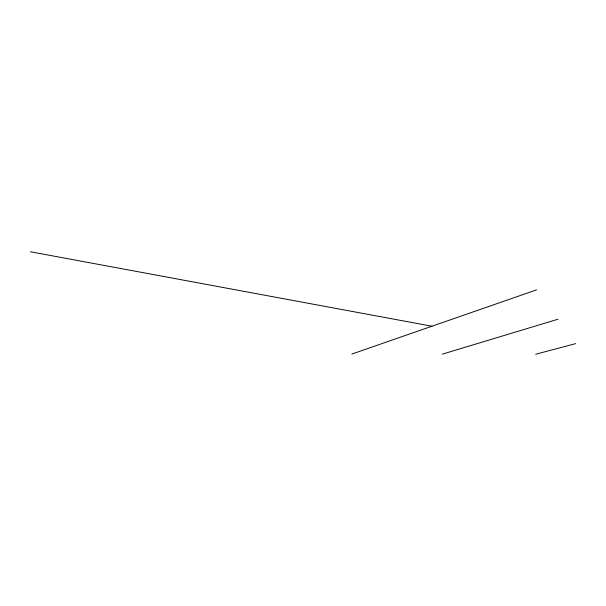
<?xml version="1.0" encoding="UTF-8"?>
<svg xmlns="http://www.w3.org/2000/svg" width="606" height="606" viewBox="0 0 606 606"><rect width="100%" height="100%" fill="white"/><g stroke="black" fill="none" stroke-linecap="round" stroke-linejoin="round"><path stroke-width="0.91" d="M351.897 354.048L536.59 289.85M442.35 354.146L557.967 319.233M535.689 354.252L575.7 343.61M30.3 251.748L431.964 326.217"/></g></svg>
